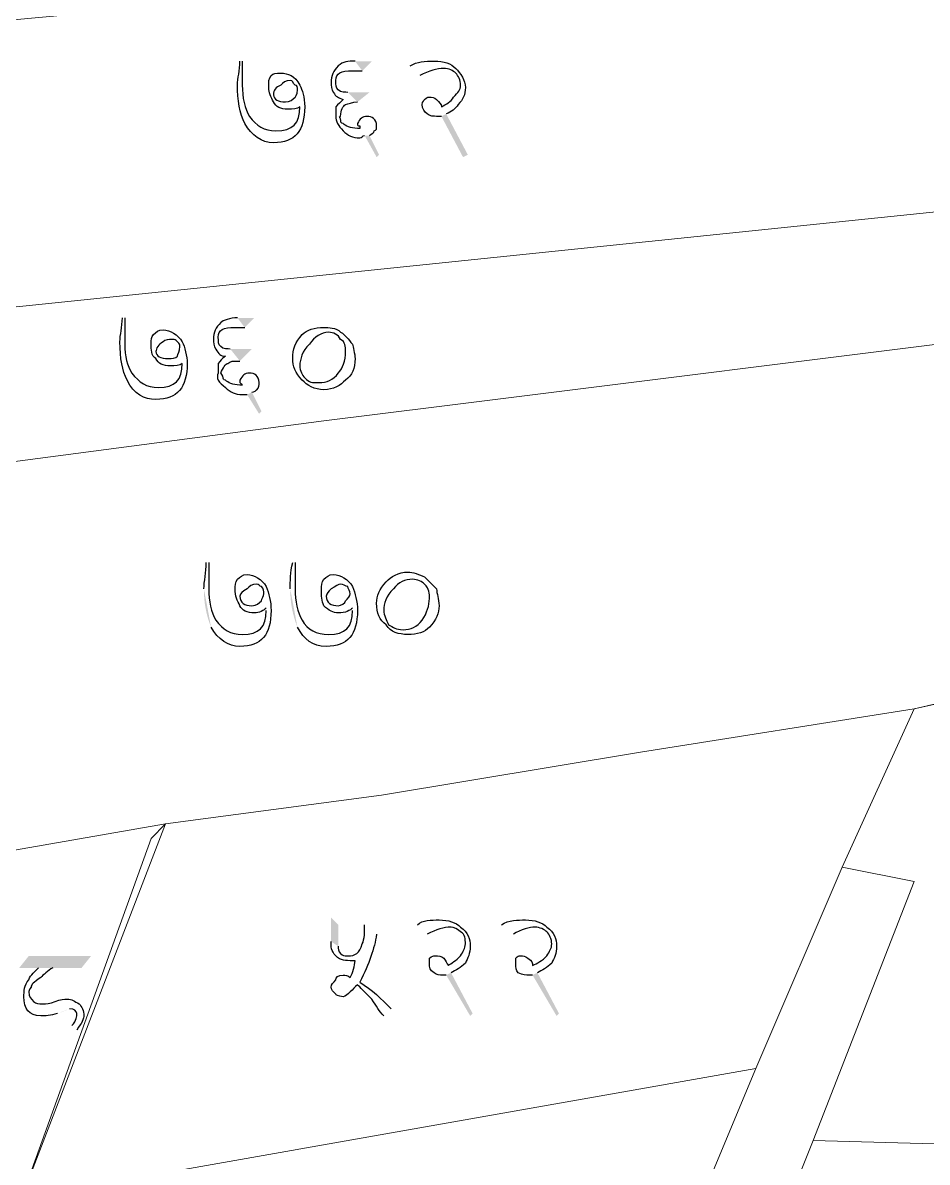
# Model space of a CAD drawing. Header units: metres. Extents: x 345912 to 349030, y 3061206 to 3061792.
# Drawn here: x 346091.69 to 346110.84, y 3061328.96 to 3061353.09 of the extents above; entities that cross this region are included whole.
import ezdxf

# ---------------------------------------------------------------- set-up
doc = ezdxf.new("R2010")
doc.units = ezdxf.units.M
doc.header["$MEASUREMENT"] = 0
doc.layers.add('PDF5_Geometry', color=7, linetype='Continuous')
doc.layers.add('PDF5_Solid Fills', color=7, linetype='Continuous')

msp = doc.modelspace()

# ---------------------------------------------------------------- hatches: boundary and pattern name
at = {"layer": 'PDF5_Solid Fills', "transparency": 33554559}
h = msp.add_hatch(color=256, dxfattribs=at)
h.paths.add_polyline_path([(346096.28935, 3061352.27444), (346096.34015, 3061352.27444)], flags=0)
h.paths.add_polyline_path([(346097.55935, 3061351.30924), (346097.55935, 3061351.30924)], flags=0)
h.paths.add_polyline_path([(346098.88015, 3061352.07124), (346099.08335, 3061352.27444), (346098.72775, 3061352.27444)], flags=0)
h.paths.add_polyline_path([(346098.93095, 3061350.69964), (346099.18495, 3061350.24244), (346099.23575, 3061350.29324), (346099.03255, 3061350.69964)], flags=0)
h.paths.add_polyline_path([(346098.77855, 3061351.41084), (346099.03255, 3061351.61404), (346098.57535, 3061351.61404)], flags=0)
h.paths.add_polyline_path([(346100.09935, 3061351.96964), (346099.89615, 3061352.17284)], flags=0)
h.paths.add_polyline_path([(346100.65815, 3061351.15684), (346101.11535, 3061350.29324), (346101.01375, 3061350.24244), (346100.55655, 3061351.10604)], flags=0)
h = msp.add_hatch(color=256, dxfattribs=at)
h.paths.add_polyline_path([(346093.80014, 3061346.83884), (346093.85094, 3061346.83884)], flags=0)
h.paths.add_polyline_path([(346095.07014, 3061345.87364), (346095.07014, 3061345.87364)], flags=0)
h.paths.add_polyline_path([(346096.39094, 3061346.63564), (346096.59414, 3061346.83884), (346096.23854, 3061346.83884)], flags=0)
h.paths.add_polyline_path([(346096.44174, 3061345.21324), (346096.69574, 3061344.80684), (346096.74654, 3061344.85764), (346096.54334, 3061345.26404)], flags=0)
h.paths.add_polyline_path([(346096.28934, 3061345.92444), (346096.54334, 3061346.17844), (346096.08614, 3061346.17844)], flags=0)
h = msp.add_hatch(color=256, dxfattribs=at)
h.paths.add_polyline_path([(346095.52733, 3061341.09844, 0.09913524), (346095.67973, 3061340.28564)], flags=0)
h.paths.add_polyline_path([(346095.57813, 3061341.65724), (346095.62893, 3061341.65724)], flags=0)
h.paths.add_polyline_path([(346096.84813, 3061340.64124), (346096.84813, 3061340.69204)], flags=0)
h.paths.add_polyline_path([(346097.35613, 3061341.09844, 0.09913524), (346097.50853, 3061340.28564)], flags=0)
h.paths.add_polyline_path([(346097.40693, 3061341.65724), (346097.45773, 3061341.65724)], flags=0)
h.paths.add_polyline_path([(346098.67693, 3061340.64124), (346098.67693, 3061340.69204)], flags=0)
h = msp.add_hatch(color=256, dxfattribs=at)
h.paths.add_polyline_path([(346098.93094, 3061333.98645), (346099.18494, 3061333.78325)], flags=0)
h.paths.add_polyline_path([(346099.48974, 3061332.20845), (346099.33734, 3061332.05605)], flags=0)
h.paths.add_polyline_path([(346098.21974, 3061333.63085), (346098.21974, 3061334.13885), (346098.37214, 3061333.98645), (346098.37214, 3061333.52925)], flags=0)
h.paths.add_polyline_path([(346100.25174, 3061333.78325), (346100.04854, 3061333.98645)], flags=0)
h.paths.add_polyline_path([(346100.75974, 3061332.97045), (346101.21694, 3061332.10685), (346101.16614, 3061332.05605), (346100.65814, 3061332.91965)], flags=0)
h.paths.add_polyline_path([(346102.08054, 3061333.78325), (346101.82654, 3061333.98645)], flags=0)
h.paths.add_polyline_path([(346102.58854, 3061332.97045), (346103.04574, 3061332.10685), (346102.99494, 3061332.05605), (346102.48694, 3061332.91965)], flags=0)
h = msp.add_hatch(color=256, dxfattribs=at)
h.paths.add_polyline_path([(346087.95814, 3061333.02123, 0.09913524), (346088.11054, 3061332.20843)], flags=0)
h.paths.add_polyline_path([(346088.00894, 3061333.52923), (346088.05974, 3061333.52923)], flags=0)
h.paths.add_polyline_path([(346089.27894, 3061332.56403), (346089.27894, 3061332.61483)], flags=0)
h.paths.add_polyline_path([(346090.59974, 3061333.32603), (346090.80294, 3061333.52923), (346090.44734, 3061333.52923)], flags=0)
h.paths.add_polyline_path([(346090.65054, 3061331.95443), (346090.90454, 3061331.49723), (346090.95534, 3061331.54803), (346090.75214, 3061331.95443)], flags=0)
h.paths.add_polyline_path([(346090.49814, 3061332.66563), (346090.70134, 3061332.86883), (346090.29494, 3061332.86883)], flags=0)
h.paths.add_polyline_path([(346092.02214, 3061333.07203), (346091.61574, 3061333.07203), (346091.81894, 3061333.32603), (346093.13974, 3061333.32603), (346092.93654, 3061333.07203), (346092.32694, 3061333.07203)], flags=0)
h.paths.add_polyline_path([(346092.83494, 3061331.75123), (346092.73334, 3061331.85283)], flags=0)
h.paths.add_polyline_path([(346092.42854, 3061332.10683, 0.0320526), (346092.68254, 3061332.20843)], flags=0)

# ---------------------------------------------------------------- linework, layer by layer
at = {"layer": 'PDF5_Geometry', "lineweight": 9}
for points in [[(346085.87534, 3061346.48324), (346085.57053, 3061349.83604), (346085.26574, 3061352.57925), (346111.78333, 3061355.01764), (346112.39294, 3061349.22645)], [(346085.87534, 3061346.48324), (346085.57053, 3061349.83604), (346085.26574, 3061352.57925), (346111.78333, 3061355.01764), (346112.39294, 3061349.22645)], [(346112.69773, 3061346.48324), (346100.50574, 3061344.95925), (346098.06734, 3061344.65444), (346086.48493, 3061343.13044), (346085.87534, 3061346.48324), (346112.39294, 3061349.22645)], [(346112.69773, 3061346.48324), (346100.50574, 3061344.95925), (346098.06734, 3061344.65444), (346086.48493, 3061343.13044), (346085.87534, 3061346.48324), (346112.39294, 3061349.22645)], [(346113.30734, 3061339.16803), (346110.56414, 3061338.55844), (346104.77294, 3061337.64403), (346099.28653, 3061336.72963), (346094.71455, 3061336.12004), (346087.70414, 3061334.90085), (346087.39933, 3061338.55844), (346075.51213, 3061337.33925), (346074.90254, 3061341.30164), (346075.51213, 3061341.30164), (346078.56014, 3061340.38724), (346080.99854, 3061339.77764), (346083.43694, 3061340.69205), (346086.48493, 3061343.13044), (346098.06734, 3061344.65444), (346100.50574, 3061344.95925), (346112.69773, 3061346.48324)], [(346113.30734, 3061339.16803), (346110.56414, 3061338.55844), (346104.77294, 3061337.64403), (346099.28653, 3061336.72963), (346094.71455, 3061336.12004), (346087.70414, 3061334.90085), (346087.39933, 3061338.55844), (346075.51213, 3061337.33925), (346074.90254, 3061341.30164), (346075.51213, 3061341.30164), (346078.56014, 3061340.38724), (346080.99854, 3061339.77764), (346083.43694, 3061340.69205), (346086.48493, 3061343.13044), (346098.06734, 3061344.65444), (346100.50574, 3061344.95925), (346112.69773, 3061346.48324)], [(346123.67053, 3061337.64403), (346119.70814, 3061329.10963), (346108.43053, 3061329.41444), (346110.56414, 3061334.90085), (346109.04014, 3061335.20564), (346110.56414, 3061338.55844), (346114.52653, 3061339.47284)], [(346123.67053, 3061337.64403), (346119.70814, 3061329.10963), (346108.43053, 3061329.41444), (346110.56414, 3061334.90085), (346109.04014, 3061335.20564), (346110.56414, 3061338.55844), (346114.52653, 3061339.47284)], [(346109.04014, 3061335.20564), (346107.21134, 3061330.93844), (346091.66653, 3061328.19523), (346094.71455, 3061336.12004), (346099.28653, 3061336.72963), (346104.77294, 3061337.64403), (346110.56414, 3061338.55844)], [(346109.04014, 3061335.20564), (346107.21134, 3061330.93844), (346091.66653, 3061328.19523), (346094.71455, 3061336.12004), (346099.28653, 3061336.72963), (346104.77294, 3061337.64403), (346110.56414, 3061338.55844)], [(346094.40974, 3061335.81523), (346091.66653, 3061328.19523), (346090.44734, 3061325.45205), (346076.42653, 3061327.89044), (346068.80653, 3061328.50004), (346076.42653, 3061329.10963), (346088.31373, 3061330.02403), (346087.70414, 3061334.90085), (346094.71455, 3061336.12004)], [(346094.40974, 3061335.81523), (346091.66653, 3061328.19523), (346090.44734, 3061325.45205), (346076.42653, 3061327.89044), (346068.80653, 3061328.50004), (346076.42653, 3061329.10963), (346088.31373, 3061330.02403), (346087.70414, 3061334.90085), (346094.71455, 3061336.12004)], [(346108.43053, 3061329.41444), (346105.38254, 3061321.79444), (346101.42014, 3061312.34564), (346100.81053, 3061312.04085), (346099.59134, 3061310.82164), (346097.45773, 3061307.46884), (346101.11534, 3061316.30803), (346107.21134, 3061330.93844), (346109.04014, 3061335.20564), (346110.56414, 3061334.90085)], [(346108.43053, 3061329.41444), (346105.38254, 3061321.79444), (346101.42014, 3061312.34564), (346100.81053, 3061312.04085), (346099.59134, 3061310.82164), (346097.45773, 3061307.46884), (346101.11534, 3061316.30803), (346107.21134, 3061330.93844), (346109.04014, 3061335.20564), (346110.56414, 3061334.90085)], [(346101.11534, 3061316.30803), (346087.39933, 3061314.78403), (346088.31373, 3061318.13683), (346089.53294, 3061321.48963), (346090.44734, 3061325.45205), (346091.66653, 3061328.19523), (346107.21134, 3061330.93844)], [(346101.11534, 3061316.30803), (346087.39933, 3061314.78403), (346088.31373, 3061318.13683), (346089.53294, 3061321.48963), (346090.44734, 3061325.45205), (346091.66653, 3061328.19523), (346107.21134, 3061330.93844)], [(346119.70814, 3061329.10963), (346119.40333, 3061328.19523), (346116.66014, 3061320.88004), (346105.38254, 3061321.79444), (346108.43053, 3061329.41444)], [(346119.70814, 3061329.10963), (346119.40333, 3061328.19523), (346116.66014, 3061320.88004), (346105.38254, 3061321.79444), (346108.43053, 3061329.41444)]]:
    msp.add_lwpolyline(points, close=True, dxfattribs=at)
at = {"layer": 'PDF5_Geometry', "lineweight": 25}
for points in [[(346096.23855, 3061351.76644), (346096.23855, 3061351.91884), (346096.28935, 3061352.07124), (346096.28935, 3061352.27444)], [(346096.34015, 3061352.27444), (346096.34015, 3061352.22364), (346096.34015, 3061352.12204), (346096.34015, 3061352.02044)], [(346098.37215, 3061352.17284), (346098.27055, 3061352.07124), (346098.21975, 3061351.96964), (346098.21975, 3061351.81724)], [(346098.72775, 3061352.27444), (346098.57535, 3061352.27444), (346098.47375, 3061352.27444), (346098.37215, 3061352.17284)], [(346099.89615, 3061352.17284), (346100.04855, 3061352.27444), (346100.20095, 3061352.27444), (346100.40415, 3061352.27444)], [(346100.40415, 3061352.27444), (346100.60735, 3061352.27444), (346100.75975, 3061352.22364), (346100.86135, 3061352.12204)], [(346096.34015, 3061352.02044), (346096.34015, 3061351.91884), (346096.34015, 3061351.81724), (346096.34015, 3061351.76644)], [(346096.89895, 3061351.71564), (346096.89895, 3061351.81724), (346096.89895, 3061351.91884), (346096.94975, 3061351.96964)], [(346096.94975, 3061351.96964), (346097.00055, 3061352.02044), (346097.05135, 3061352.02044), (346097.15295, 3061352.02044)], [(346097.15295, 3061352.02044), (346097.30535, 3061352.02044), (346097.45775, 3061351.96964), (346097.55935, 3061351.76644)], [(346098.32135, 3061351.86804), (346098.32135, 3061352.02044), (346098.42295, 3061352.07124), (346098.67695, 3061352.07124)], [(346098.67695, 3061352.07124), (346098.67695, 3061352.07124), (346098.72775, 3061352.07124), (346098.77855, 3061352.07124)], [(346098.77855, 3061352.07124), (346098.82935, 3061352.07124), (346098.88015, 3061352.07124), (346098.88015, 3061352.07124)], [(346100.60735, 3061352.12204), (346100.45495, 3061352.12204), (346100.30255, 3061352.07124), (346100.09935, 3061351.96964)], [(346100.86135, 3061352.02044), (346100.81055, 3061352.07124), (346100.70895, 3061352.12204), (346100.60735, 3061352.12204)], [(346100.86135, 3061352.12204), (346100.96295, 3061352.02044), (346101.06455, 3061351.86804), (346101.06455, 3061351.71564)], [(346100.96295, 3061351.76644), (346100.96295, 3061351.86804), (346100.91215, 3061351.96964), (346100.86135, 3061352.02044)], [(346096.39095, 3061350.95364), (346096.28935, 3061351.15684), (346096.23855, 3061351.46164), (346096.23855, 3061351.76644)], [(346096.34015, 3061351.76644), (346096.34015, 3061351.51244), (346096.39095, 3061351.25844), (346096.49255, 3061351.10604)], [(346097.00055, 3061351.41084), (346096.94975, 3061351.51244), (346096.89895, 3061351.61404), (346096.89895, 3061351.71564)], [(346097.15295, 3061351.76644), (346097.05135, 3061351.71564), (346097.00055, 3061351.66484), (346097.00055, 3061351.56324)], [(346097.35615, 3061351.86804), (346097.25455, 3061351.86804), (346097.20375, 3061351.81724), (346097.15295, 3061351.76644)], [(346097.45775, 3061351.76644), (346097.40695, 3061351.81724), (346097.40695, 3061351.86804), (346097.35615, 3061351.86804)], [(346097.50855, 3061351.66484), (346097.50855, 3061351.71564), (346097.50855, 3061351.76644), (346097.45775, 3061351.76644)], [(346097.45775, 3061351.51244), (346097.45775, 3061351.51244), (346097.50855, 3061351.56324), (346097.50855, 3061351.66484)], [(346097.55935, 3061351.76644), (346097.61015, 3061351.66484), (346097.66095, 3061351.51244), (346097.66095, 3061351.30924)], [(346098.21975, 3061351.81724), (346098.21975, 3061351.76644), (346098.21975, 3061351.66484), (346098.27055, 3061351.61404)], [(346098.37215, 3061351.66484), (346098.32135, 3061351.71564), (346098.32135, 3061351.76644), (346098.32135, 3061351.86804)], [(346098.57535, 3061351.61404), (346098.52455, 3061351.61404), (346098.42295, 3061351.61404), (346098.37215, 3061351.66484)], [(346100.81055, 3061351.51244), (346100.91215, 3061351.61404), (346100.96295, 3061351.66484), (346100.96295, 3061351.76644)], [(346101.06455, 3061351.71564), (346101.06455, 3061351.56324), (346101.01375, 3061351.46164), (346100.91215, 3061351.36004)], [(346097.00055, 3061351.56324), (346097.00055, 3061351.46164), (346097.10215, 3061351.41084), (346097.25455, 3061351.41084)], [(346097.30535, 3061351.25844), (346097.15295, 3061351.25844), (346097.05135, 3061351.30924), (346097.00055, 3061351.41084)], [(346097.25455, 3061351.41084), (346097.35615, 3061351.41084), (346097.40695, 3061351.46164), (346097.45775, 3061351.51244)], [(346098.27055, 3061351.61404), (346098.32135, 3061351.51244), (346098.37215, 3061351.51244), (346098.47375, 3061351.46164)], [(346098.47375, 3061351.46164), (346098.42295, 3061351.41084), (346098.37215, 3061351.36004), (346098.32135, 3061351.30924)], [(346098.52455, 3061351.36004), (346098.57535, 3061351.36004), (346098.67695, 3061351.41084), (346098.77855, 3061351.41084)], [(346100.15015, 3061351.36004), (346100.15015, 3061351.41084), (346100.20095, 3061351.46164), (346100.20095, 3061351.46164)], [(346100.20095, 3061351.46164), (346100.25175, 3061351.51244), (346100.25175, 3061351.51244), (346100.30255, 3061351.51244)], [(346100.30255, 3061351.51244), (346100.35335, 3061351.51244), (346100.40415, 3061351.51244), (346100.45495, 3061351.46164)], [(346100.45495, 3061351.46164), (346100.50575, 3061351.41084), (346100.55655, 3061351.36004), (346100.55655, 3061351.30924)], [(346100.55655, 3061351.30924), (346100.65815, 3061351.36004), (346100.75975, 3061351.41084), (346100.81055, 3061351.51244)], [(346097.66095, 3061351.30924), (346097.66095, 3061350.80124), (346097.45775, 3061350.54724), (346097.00055, 3061350.54724)], [(346097.05135, 3061350.80124), (346097.40695, 3061350.80124), (346097.55935, 3061350.95364), (346097.55935, 3061351.30924)], [(346097.55935, 3061351.30924), (346097.50855, 3061351.25844), (346097.40695, 3061351.25844), (346097.30535, 3061351.25844)], [(346098.32135, 3061351.30924), (346098.32135, 3061351.30924), (346098.32135, 3061351.20764), (346098.32135, 3061351.10604)], [(346098.42295, 3061351.10604), (346098.42295, 3061351.25844), (346098.47375, 3061351.30924), (346098.52455, 3061351.36004)], [(346100.25175, 3061351.15684), (346100.20095, 3061351.20764), (346100.15015, 3061351.25844), (346100.15015, 3061351.36004)], [(346100.91215, 3061351.36004), (346100.86135, 3061351.25844), (346100.75975, 3061351.20764), (346100.65815, 3061351.15684)], [(346097.00055, 3061350.54724), (346096.74655, 3061350.54724), (346096.54335, 3061350.69964), (346096.39095, 3061350.95364)], [(346096.49255, 3061351.10604), (346096.64495, 3061350.90284), (346096.79735, 3061350.80124), (346097.05135, 3061350.80124)], [(346098.32135, 3061351.10604), (346098.32135, 3061351.00444), (346098.37215, 3061350.90284), (346098.47375, 3061350.80124)], [(346098.42295, 3061351.05524), (346098.42295, 3061351.05524), (346098.37215, 3061351.10604), (346098.42295, 3061351.10604)], [(346098.47375, 3061350.95364), (346098.42295, 3061350.95364), (346098.42295, 3061351.00444), (346098.42295, 3061351.05524)], [(346098.77855, 3061350.85204), (346098.62615, 3061350.85204), (346098.52455, 3061350.90284), (346098.47375, 3061350.95364)], [(346098.98175, 3061351.10604), (346098.88015, 3061351.10604), (346098.82935, 3061351.05524), (346098.77855, 3061350.95364)], [(346098.77855, 3061350.95364), (346098.77855, 3061350.90284), (346098.77855, 3061350.90284), (346098.82935, 3061350.90284)], [(346099.18495, 3061350.90284), (346099.18495, 3061351.05524), (346099.08335, 3061351.10604), (346098.98175, 3061351.10604)], [(346100.45495, 3061351.10604), (346100.40415, 3061351.10604), (346100.30255, 3061351.10604), (346100.25175, 3061351.15684)], [(346100.55655, 3061351.10604), (346100.50575, 3061351.10604), (346100.50575, 3061351.10604), (346100.45495, 3061351.10604)], [(346098.47375, 3061350.80124), (346098.57535, 3061350.69964), (346098.67695, 3061350.64884), (346098.82935, 3061350.64884)], [(346098.82935, 3061350.85204), (346098.82935, 3061350.85204), (346098.77855, 3061350.85204), (346098.77855, 3061350.85204)], [(346098.82935, 3061350.90284), (346098.82935, 3061350.90284), (346098.82935, 3061350.85204), (346098.82935, 3061350.85204)], [(346098.82935, 3061350.64884), (346098.88015, 3061350.64884), (346098.88015, 3061350.69964), (346098.93095, 3061350.69964)], [(346099.03255, 3061350.69964), (346099.08335, 3061350.75044), (346099.13415, 3061350.75044), (346099.13415, 3061350.80124)], [(346099.13415, 3061350.80124), (346099.18495, 3061350.80124), (346099.18495, 3061350.85204), (346099.18495, 3061350.90284)], [(346093.74934, 3061346.33084), (346093.74934, 3061346.48324), (346093.80014, 3061346.63564), (346093.80014, 3061346.83884)], [(346093.85094, 3061346.83884), (346093.85094, 3061346.78804), (346093.85094, 3061346.68644), (346093.85094, 3061346.58484)], [(346096.23854, 3061346.83884), (346096.08614, 3061346.83884), (346095.93374, 3061346.78804), (346095.88294, 3061346.73724)], [(346093.85094, 3061346.58484), (346093.85094, 3061346.43244), (346093.85094, 3061346.33084), (346093.85094, 3061346.28004)], [(346094.46054, 3061346.48324), (346094.51134, 3061346.53404), (346094.56214, 3061346.58484), (346094.66374, 3061346.58484)], [(346094.66374, 3061346.58484), (346094.81614, 3061346.58484), (346094.96854, 3061346.48324), (346095.07014, 3061346.33084)], [(346095.88294, 3061346.73724), (346095.78134, 3061346.63564), (346095.73054, 3061346.53404), (346095.73054, 3061346.38164)], [(346095.83214, 3061346.43244), (346095.83214, 3061346.58484), (346095.93374, 3061346.63564), (346096.18774, 3061346.63564)], [(346096.18774, 3061346.63564), (346096.18774, 3061346.63564), (346096.23854, 3061346.63564), (346096.28934, 3061346.63564)], [(346096.28934, 3061346.63564), (346096.34014, 3061346.63564), (346096.39094, 3061346.63564), (346096.39094, 3061346.63564)], [(346097.61014, 3061346.48324), (346097.71174, 3061346.58484), (346097.86414, 3061346.63564), (346098.06734, 3061346.63564)], [(346098.06734, 3061346.63564), (346098.16894, 3061346.63564), (346098.32134, 3061346.63564), (346098.42294, 3061346.53404)], [(346094.40974, 3061346.28004), (346094.40974, 3061346.38164), (346094.40974, 3061346.43244), (346094.46054, 3061346.48324)], [(346094.86694, 3061346.38164), (346094.76534, 3061346.38164), (346094.71454, 3061346.38164), (346094.66374, 3061346.33084)], [(346094.96854, 3061346.33084), (346094.91774, 3061346.38164), (346094.91774, 3061346.38164), (346094.86694, 3061346.38164)], [(346095.73054, 3061346.38164), (346095.73054, 3061346.33084), (346095.73054, 3061346.22924), (346095.78134, 3061346.17844)], [(346095.88294, 3061346.22924), (346095.83214, 3061346.28004), (346095.83214, 3061346.33084), (346095.83214, 3061346.43244)], [(346097.40694, 3061345.97524), (346097.40694, 3061346.17844), (346097.45774, 3061346.33084), (346097.61014, 3061346.48324)], [(346098.16894, 3061346.53404), (346098.01654, 3061346.53404), (346097.86414, 3061346.43244), (346097.76254, 3061346.28004)], [(346098.42294, 3061346.38164), (346098.37214, 3061346.48324), (346098.27054, 3061346.53404), (346098.16894, 3061346.53404)], [(346098.42294, 3061346.53404), (346098.52454, 3061346.48324), (346098.57534, 3061346.38164), (346098.67694, 3061346.28004)], [(346098.52454, 3061346.12764), (346098.52454, 3061346.22924), (346098.52454, 3061346.33084), (346098.42294, 3061346.38164)], [(346093.90174, 3061345.51804), (346093.80014, 3061345.72124), (346093.74934, 3061345.97524), (346093.74934, 3061346.33084)], [(346093.85094, 3061346.28004), (346093.85094, 3061346.02604), (346093.90174, 3061345.82284), (346094.00334, 3061345.67044)], [(346094.51134, 3061345.97524), (346094.40974, 3061346.02604), (346094.40974, 3061346.17844), (346094.40974, 3061346.28004)], [(346094.66374, 3061346.33084), (346094.56214, 3061346.28004), (346094.51134, 3061346.17844), (346094.51134, 3061346.12764)], [(346094.51134, 3061346.12764), (346094.51134, 3061346.02604), (346094.61294, 3061345.97524), (346094.76534, 3061345.97524)], [(346095.01934, 3061346.22924), (346095.01934, 3061346.28004), (346095.01934, 3061346.28004), (346094.96854, 3061346.33084)], [(346094.96854, 3061346.02604), (346094.96854, 3061346.07684), (346095.01934, 3061346.12764), (346095.01934, 3061346.22924)], [(346095.07014, 3061346.33084), (346095.12094, 3061346.22924), (346095.17174, 3061346.02604), (346095.17174, 3061345.87364)], [(346095.78134, 3061346.17844), (346095.83214, 3061346.07684), (346095.88294, 3061346.02604), (346095.98454, 3061346.02604)], [(346096.08614, 3061346.17844), (346096.03534, 3061346.17844), (346095.93374, 3061346.17844), (346095.88294, 3061346.22924)], [(346097.76254, 3061346.28004), (346097.61014, 3061346.12764), (346097.55934, 3061345.97524), (346097.55934, 3061345.82284)], [(346098.37214, 3061345.67044), (346098.47374, 3061345.77204), (346098.52454, 3061345.92444), (346098.52454, 3061346.12764)], [(346098.67694, 3061346.28004), (346098.67694, 3061346.22924), (346098.72774, 3061346.07684), (346098.72774, 3061345.97524)], [(346094.81614, 3061345.82284), (346094.66374, 3061345.82284), (346094.56214, 3061345.87364), (346094.51134, 3061345.97524)], [(346095.17174, 3061345.87364), (346095.17174, 3061345.36564), (346094.96854, 3061345.11164), (346094.51134, 3061345.11164)], [(346094.56214, 3061345.36564), (346094.91774, 3061345.36564), (346095.07014, 3061345.51804), (346095.07014, 3061345.87364)], [(346094.76534, 3061345.97524), (346094.86694, 3061345.97524), (346094.91774, 3061345.97524), (346094.96854, 3061346.02604)], [(346095.07014, 3061345.87364), (346095.01934, 3061345.82284), (346094.91774, 3061345.82284), (346094.81614, 3061345.82284)], [(346095.98454, 3061346.02604), (346095.88294, 3061345.97524), (346095.88294, 3061345.92444), (346095.83214, 3061345.87364)], [(346095.83214, 3061345.87364), (346095.83214, 3061345.82284), (346095.83214, 3061345.77204), (346095.83214, 3061345.67044)], [(346095.88294, 3061345.67044), (346095.93374, 3061345.77204), (346095.98454, 3061345.87364), (346096.03534, 3061345.87364)], [(346096.03534, 3061345.87364), (346096.08614, 3061345.92444), (346096.13694, 3061345.92444), (346096.28934, 3061345.92444)], [(346097.61014, 3061345.51804), (346097.45774, 3061345.67044), (346097.40694, 3061345.82284), (346097.40694, 3061345.97524)], [(346098.72774, 3061345.97524), (346098.72774, 3061345.77204), (346098.67694, 3061345.61964), (346098.52454, 3061345.51804)], [(346094.00334, 3061345.67044), (346094.15574, 3061345.46724), (346094.30814, 3061345.36564), (346094.56214, 3061345.36564)], [(346095.83214, 3061345.67044), (346095.78134, 3061345.56884), (346095.83214, 3061345.46724), (346095.98454, 3061345.36564)], [(346095.93374, 3061345.56884), (346095.93374, 3061345.61964), (346095.88294, 3061345.67044), (346095.88294, 3061345.67044)], [(346096.49254, 3061345.67044), (346096.39094, 3061345.67044), (346096.34014, 3061345.61964), (346096.28934, 3061345.51804)], [(346096.69574, 3061345.46724), (346096.69574, 3061345.61964), (346096.59414, 3061345.67044), (346096.49254, 3061345.67044)], [(346097.55934, 3061345.82284), (346097.55934, 3061345.72124), (346097.61014, 3061345.61964), (346097.66094, 3061345.56884)], [(346097.96574, 3061345.46724), (346098.11814, 3061345.46724), (346098.27054, 3061345.51804), (346098.37214, 3061345.67044)], [(346094.51134, 3061345.11164), (346094.25734, 3061345.11164), (346094.05414, 3061345.21324), (346093.90174, 3061345.51804)], [(346095.98454, 3061345.51804), (346095.93374, 3061345.51804), (346095.93374, 3061345.56884), (346095.93374, 3061345.56884)], [(346096.28934, 3061345.41644), (346096.13694, 3061345.41644), (346096.03534, 3061345.46724), (346095.98454, 3061345.51804)], [(346096.28934, 3061345.51804), (346096.28934, 3061345.46724), (346096.28934, 3061345.46724), (346096.28934, 3061345.46724)], [(346096.28934, 3061345.46724), (346096.34014, 3061345.41644), (346096.34014, 3061345.41644), (346096.34014, 3061345.41644)], [(346096.34014, 3061345.41644), (346096.34014, 3061345.41644), (346096.28934, 3061345.41644), (346096.28934, 3061345.41644)], [(346096.64494, 3061345.31484), (346096.69574, 3061345.36564), (346096.69574, 3061345.41644), (346096.69574, 3061345.46724)], [(346098.06734, 3061345.31484), (346097.86414, 3061345.31484), (346097.71174, 3061345.41644), (346097.61014, 3061345.51804)], [(346097.66094, 3061345.56884), (346097.76254, 3061345.46724), (346097.81334, 3061345.46724), (346097.96574, 3061345.46724)], [(346098.52454, 3061345.51804), (346098.42294, 3061345.41644), (346098.27054, 3061345.31484), (346098.06734, 3061345.31484)], [(346095.98454, 3061345.36564), (346096.08614, 3061345.26404), (346096.18774, 3061345.21324), (346096.34014, 3061345.21324)], [(346096.34014, 3061345.21324), (346096.39094, 3061345.21324), (346096.39094, 3061345.21324), (346096.44174, 3061345.21324)], [(346096.54334, 3061345.26404), (346096.59414, 3061345.26404), (346096.64494, 3061345.31484), (346096.64494, 3061345.31484)], [(346095.52733, 3061341.09844), (346095.52733, 3061341.25084), (346095.57813, 3061341.45404), (346095.57813, 3061341.65724)], [(346095.62893, 3061341.65724), (346095.62893, 3061341.55564), (346095.62893, 3061341.50484), (346095.62893, 3061341.35244)], [(346097.35613, 3061341.09844), (346097.35613, 3061341.25084), (346097.35613, 3061341.45404), (346097.40693, 3061341.65724)], [(346097.45773, 3061341.65724), (346097.45773, 3061341.55564), (346097.45773, 3061341.50484), (346097.45773, 3061341.35244)], [(346095.62893, 3061341.35244), (346095.62893, 3061341.25084), (346095.62893, 3061341.14924), (346095.62893, 3061341.09844)], [(346096.18773, 3061341.09844), (346096.18773, 3061341.14924), (346096.18773, 3061341.25084), (346096.23853, 3061341.30164)], [(346096.23853, 3061341.30164), (346096.28933, 3061341.35244), (346096.34013, 3061341.40324), (346096.44173, 3061341.40324)], [(346096.44173, 3061341.40324), (346096.59413, 3061341.40324), (346096.74653, 3061341.30164), (346096.84813, 3061341.14924)], [(346097.45773, 3061341.35244), (346097.45773, 3061341.25084), (346097.45773, 3061341.14924), (346097.45773, 3061341.09844)], [(346098.01653, 3061341.09844), (346098.01653, 3061341.14924), (346098.01653, 3061341.25084), (346098.06733, 3061341.30164)], [(346098.06733, 3061341.30164), (346098.11813, 3061341.35244), (346098.16893, 3061341.40324), (346098.27053, 3061341.40324)], [(346098.27053, 3061341.40324), (346098.42293, 3061341.40324), (346098.57533, 3061341.30164), (346098.67693, 3061341.14924)], [(346099.38813, 3061341.25084), (346099.48973, 3061341.35244), (346099.64213, 3061341.45404), (346099.84533, 3061341.45404)], [(346099.94693, 3061341.30164), (346099.79453, 3061341.30164), (346099.64213, 3061341.25084), (346099.54053, 3061341.09844)], [(346099.84533, 3061341.45404), (346099.94693, 3061341.45404), (346100.09933, 3061341.40324), (346100.20093, 3061341.35244)], [(346100.20093, 3061341.20004), (346100.15013, 3061341.25084), (346100.04853, 3061341.30164), (346099.94693, 3061341.30164)], [(346100.20093, 3061341.35244), (346100.30253, 3061341.25084), (346100.35333, 3061341.20004), (346100.45493, 3061341.09844)], [(346095.62893, 3061341.09844), (346095.62893, 3061340.84444), (346095.67973, 3061340.59044), (346095.78133, 3061340.43804)], [(346096.28933, 3061340.74284), (346096.23853, 3061340.84444), (346096.18773, 3061340.94604), (346096.18773, 3061341.09844)], [(346096.44173, 3061341.09844), (346096.34013, 3061341.04764), (346096.28933, 3061340.99684), (346096.28933, 3061340.94604)], [(346096.64493, 3061341.20004), (346096.54333, 3061341.20004), (346096.49253, 3061341.14924), (346096.44173, 3061341.09844)], [(346096.74653, 3061341.14924), (346096.69573, 3061341.14924), (346096.69573, 3061341.20004), (346096.64493, 3061341.20004)], [(346096.79733, 3061340.99684), (346096.79733, 3061341.04764), (346096.79733, 3061341.09844), (346096.74653, 3061341.14924)], [(346096.84813, 3061341.14924), (346096.89893, 3061340.99684), (346096.94973, 3061340.84444), (346096.94973, 3061340.64124)], [(346097.45773, 3061341.09844), (346097.45773, 3061340.84444), (346097.50853, 3061340.59044), (346097.61013, 3061340.43804)], [(346098.06733, 3061340.74284), (346098.01653, 3061340.84444), (346098.01653, 3061340.94604), (346098.01653, 3061341.09844)], [(346098.21973, 3061341.09844), (346098.16893, 3061341.04764), (346098.11813, 3061340.99684), (346098.11813, 3061340.94604)], [(346098.42293, 3061341.20004), (346098.37213, 3061341.20004), (346098.32133, 3061341.14924), (346098.21973, 3061341.09844)], [(346098.57533, 3061341.14924), (346098.52453, 3061341.14924), (346098.47373, 3061341.20004), (346098.42293, 3061341.20004)], [(346098.62613, 3061340.99684), (346098.62613, 3061341.04764), (346098.57533, 3061341.09844), (346098.57533, 3061341.14924)], [(346098.67693, 3061341.14924), (346098.72773, 3061340.99684), (346098.77853, 3061340.84444), (346098.77853, 3061340.64124)], [(346099.18493, 3061340.79364), (346099.18493, 3061340.94604), (346099.23573, 3061341.09844), (346099.38813, 3061341.25084)], [(346099.54053, 3061341.09844), (346099.38813, 3061340.94604), (346099.33733, 3061340.79364), (346099.33733, 3061340.64124)], [(346100.30253, 3061340.89524), (346100.30253, 3061340.99684), (346100.30253, 3061341.09844), (346100.20093, 3061341.20004)], [(346100.45493, 3061341.09844), (346100.45493, 3061340.99684), (346100.50573, 3061340.89524), (346100.50573, 3061340.74284)], [(346096.28933, 3061340.94604), (346096.28933, 3061340.79364), (346096.39093, 3061340.74284), (346096.54333, 3061340.74284)], [(346096.54333, 3061340.74284), (346096.64493, 3061340.74284), (346096.69573, 3061340.79364), (346096.74653, 3061340.84444)], [(346096.74653, 3061340.84444), (346096.74653, 3061340.89524), (346096.79733, 3061340.94604), (346096.79733, 3061340.99684)], [(346098.11813, 3061340.94604), (346098.11813, 3061340.79364), (346098.21973, 3061340.74284), (346098.37213, 3061340.74284)], [(346098.37213, 3061340.74284), (346098.42293, 3061340.74284), (346098.52453, 3061340.79364), (346098.52453, 3061340.84444)], [(346098.52453, 3061340.84444), (346098.57533, 3061340.89524), (346098.62613, 3061340.94604), (346098.62613, 3061340.99684)], [(346099.38813, 3061340.33644), (346099.23573, 3061340.43804), (346099.18493, 3061340.59044), (346099.18493, 3061340.79364)], [(346100.15013, 3061340.43804), (346100.25173, 3061340.59044), (346100.30253, 3061340.74284), (346100.30253, 3061340.89524)], [(346096.59413, 3061340.59044), (346096.44173, 3061340.59044), (346096.34013, 3061340.64124), (346096.28933, 3061340.74284)], [(346096.94973, 3061340.64124), (346096.94973, 3061340.13324), (346096.74653, 3061339.87924), (346096.28933, 3061339.87924)], [(346096.34013, 3061340.13324), (346096.69573, 3061340.13324), (346096.84813, 3061340.28564), (346096.84813, 3061340.64124)], [(346096.84813, 3061340.69204), (346096.79733, 3061340.64124), (346096.69573, 3061340.59044), (346096.59413, 3061340.59044)], [(346098.37213, 3061340.59044), (346098.27053, 3061340.59044), (346098.16893, 3061340.64124), (346098.06733, 3061340.74284)], [(346098.77853, 3061340.64124), (346098.77853, 3061340.13324), (346098.57533, 3061339.87924), (346098.11813, 3061339.87924)], [(346098.16893, 3061340.13324), (346098.52453, 3061340.13324), (346098.67693, 3061340.28564), (346098.67693, 3061340.64124)], [(346098.67693, 3061340.69204), (346098.62613, 3061340.64124), (346098.52453, 3061340.59044), (346098.37213, 3061340.59044)], [(346099.33733, 3061340.64124), (346099.33733, 3061340.53964), (346099.38813, 3061340.43804), (346099.43893, 3061340.33644)], [(346100.50573, 3061340.74284), (346100.50573, 3061340.59044), (346100.45493, 3061340.43804), (346100.30253, 3061340.28564)], [(346095.78133, 3061340.43804), (346095.93373, 3061340.23484), (346096.08613, 3061340.13324), (346096.34013, 3061340.13324)], [(346097.61013, 3061340.43804), (346097.71173, 3061340.23484), (346097.91493, 3061340.13324), (346098.16893, 3061340.13324)], [(346099.84533, 3061340.13324), (346099.64213, 3061340.13324), (346099.48973, 3061340.18404), (346099.38813, 3061340.33644)], [(346099.43893, 3061340.33644), (346099.54053, 3061340.28564), (346099.59133, 3061340.23484), (346099.74373, 3061340.23484)], [(346099.74373, 3061340.23484), (346099.89613, 3061340.23484), (346100.04853, 3061340.28564), (346100.15013, 3061340.43804)], [(346096.28933, 3061339.87924), (346096.03533, 3061339.87924), (346095.83213, 3061340.03164), (346095.67973, 3061340.28564)], [(346098.11813, 3061339.87924), (346097.81333, 3061339.87924), (346097.66093, 3061340.03164), (346097.50853, 3061340.28564)], [(346100.30253, 3061340.28564), (346100.20093, 3061340.18404), (346100.04853, 3061340.13324), (346099.84533, 3061340.13324)], [(346100.04854, 3061333.98645), (346100.15014, 3061334.08805), (346100.35334, 3061334.08805), (346100.50574, 3061334.08805)], [(346100.50574, 3061334.08805), (346100.70894, 3061334.08805), (346100.86134, 3061334.03725), (346100.96294, 3061333.93565)], [(346101.82654, 3061333.98645), (346101.97894, 3061334.08805), (346102.18214, 3061334.08805), (346102.33454, 3061334.08805)], [(346102.33454, 3061334.08805), (346102.53774, 3061334.08805), (346102.69014, 3061334.03725), (346102.79174, 3061333.93565)], [(346098.88014, 3061333.58005), (346098.93094, 3061333.68165), (346098.93094, 3061333.83405), (346098.93094, 3061333.98645)], [(346100.75974, 3061333.93565), (346100.60734, 3061333.93565), (346100.45494, 3061333.88485), (346100.25174, 3061333.78325)], [(346100.96294, 3061333.83405), (346100.91214, 3061333.88485), (346100.81054, 3061333.93565), (346100.75974, 3061333.93565)], [(346100.96294, 3061333.93565), (346101.11534, 3061333.83405), (346101.16614, 3061333.68165), (346101.16614, 3061333.52925)], [(346101.06454, 3061333.58005), (346101.06454, 3061333.68165), (346101.06454, 3061333.78325), (346100.96294, 3061333.83405)], [(346102.53774, 3061333.93565), (346102.43614, 3061333.93565), (346102.23294, 3061333.88485), (346102.08054, 3061333.78325)], [(346102.79174, 3061333.83405), (346102.74094, 3061333.88485), (346102.63934, 3061333.93565), (346102.53774, 3061333.93565)], [(346102.79174, 3061333.93565), (346102.94414, 3061333.83405), (346102.99494, 3061333.68165), (346102.99494, 3061333.52925)], [(346102.89334, 3061333.58005), (346102.89334, 3061333.68165), (346102.84254, 3061333.78325), (346102.79174, 3061333.83405)], [(346098.32134, 3061333.32605), (346098.21974, 3061333.42765), (346098.21974, 3061333.52925), (346098.21974, 3061333.63085)], [(346098.57534, 3061333.32605), (346098.72774, 3061333.32605), (346098.82934, 3061333.37685), (346098.88014, 3061333.58005)], [(346099.18494, 3061333.78325), (346099.13414, 3061333.47845), (346099.03254, 3061333.17365), (346098.82934, 3061332.76725)], [(346100.96294, 3061333.32605), (346101.01374, 3061333.42765), (346101.06454, 3061333.47845), (346101.06454, 3061333.58005)], [(346102.79174, 3061333.32605), (346102.84254, 3061333.42765), (346102.89334, 3061333.47845), (346102.89334, 3061333.58005)], [(346098.67694, 3061333.22445), (346098.52454, 3061333.22445), (346098.42294, 3061333.22445), (346098.32134, 3061333.32605)], [(346098.37214, 3061333.52925), (346098.37214, 3061333.47845), (346098.37214, 3061333.42765), (346098.42294, 3061333.37685)], [(346098.42294, 3061333.37685), (346098.47374, 3061333.32605), (346098.47374, 3061333.32605), (346098.57534, 3061333.32605)], [(346100.30254, 3061333.27525), (346100.35334, 3061333.32605), (346100.40414, 3061333.32605), (346100.40414, 3061333.32605)], [(346100.40414, 3061333.32605), (346100.50574, 3061333.32605), (346100.55654, 3061333.32605), (346100.60734, 3061333.27525)], [(346100.70894, 3061333.12285), (346100.75974, 3061333.17365), (346100.86134, 3061333.22445), (346100.96294, 3061333.32605)], [(346101.16614, 3061333.52925), (346101.16614, 3061333.37685), (346101.11534, 3061333.27525), (346101.06454, 3061333.17365)], [(346102.13134, 3061333.27525), (346102.18214, 3061333.32605), (346102.18214, 3061333.32605), (346102.23294, 3061333.32605)], [(346102.23294, 3061333.32605), (346102.28374, 3061333.32605), (346102.33454, 3061333.32605), (346102.38534, 3061333.27525)], [(346102.48694, 3061333.12285), (346102.58854, 3061333.17365), (346102.69014, 3061333.22445), (346102.79174, 3061333.32605)], [(346102.99494, 3061333.52925), (346102.99494, 3061333.37685), (346102.94414, 3061333.27525), (346102.89334, 3061333.17365)], [(346091.81894, 3061332.81803), (346091.81894, 3061332.86883), (346091.92054, 3061332.97043), (346092.02214, 3061333.07203)], [(346092.32694, 3061333.07203), (346092.22534, 3061333.02123), (346092.12374, 3061332.91963), (346092.07294, 3061332.86883)], [(346098.62614, 3061332.86885), (346098.67694, 3061332.97045), (346098.72774, 3061333.12285), (346098.72774, 3061333.22445)], [(346098.72774, 3061333.22445), (346098.72774, 3061333.22445), (346098.67694, 3061333.22445), (346098.67694, 3061333.22445)], [(346100.30254, 3061333.17365), (346100.30254, 3061333.22445), (346100.30254, 3061333.27525), (346100.30254, 3061333.27525)], [(346100.40414, 3061332.97045), (346100.30254, 3061333.02125), (346100.30254, 3061333.07205), (346100.30254, 3061333.17365)], [(346100.60734, 3061333.27525), (346100.65814, 3061333.22445), (346100.65814, 3061333.17365), (346100.70894, 3061333.12285)], [(346101.06454, 3061333.17365), (346100.96294, 3061333.07205), (346100.86134, 3061333.02125), (346100.75974, 3061332.97045)], [(346102.13134, 3061333.17365), (346102.13134, 3061333.22445), (346102.13134, 3061333.27525), (346102.13134, 3061333.27525)], [(346102.18214, 3061332.97045), (346102.13134, 3061333.02125), (346102.13134, 3061333.07205), (346102.13134, 3061333.17365)], [(346102.38534, 3061333.27525), (346102.48694, 3061333.22445), (346102.48694, 3061333.17365), (346102.48694, 3061333.12285)], [(346102.89334, 3061333.17365), (346102.79174, 3061333.07205), (346102.69014, 3061333.02125), (346102.58854, 3061332.97045)], [(346092.07294, 3061332.86883), (346091.92054, 3061332.76723), (346091.86974, 3061332.71643), (346091.86974, 3061332.66563)], [(346098.32134, 3061332.81805), (346098.32134, 3061332.86885), (346098.37214, 3061332.91965), (346098.47374, 3061332.91965)], [(346098.47374, 3061332.91965), (346098.52454, 3061332.91965), (346098.57534, 3061332.91965), (346098.62614, 3061332.86885)], [(346100.60734, 3061332.91965), (346100.50574, 3061332.91965), (346100.45494, 3061332.91965), (346100.40414, 3061332.97045)], [(346100.65814, 3061332.91965), (346100.65814, 3061332.91965), (346100.60734, 3061332.91965), (346100.60734, 3061332.91965)], [(346102.43614, 3061332.91965), (346102.33454, 3061332.91965), (346102.28374, 3061332.91965), (346102.18214, 3061332.97045)], [(346102.48694, 3061332.91965), (346102.43614, 3061332.91965), (346102.43614, 3061332.91965), (346102.43614, 3061332.91965)], [(346091.71734, 3061332.46243), (346091.71734, 3061332.56403), (346091.71734, 3061332.71643), (346091.81894, 3061332.81803)], [(346091.86974, 3061332.66563), (346091.81894, 3061332.61483), (346091.81894, 3061332.56403), (346091.81894, 3061332.56403)], [(346098.21974, 3061332.66565), (346098.21974, 3061332.71645), (346098.27054, 3061332.76725), (346098.32134, 3061332.81805)], [(346098.32134, 3061332.51325), (346098.27054, 3061332.56405), (346098.21974, 3061332.61485), (346098.21974, 3061332.66565)], [(346098.77854, 3061332.71645), (346098.72774, 3061332.66565), (346098.67694, 3061332.61485), (346098.62614, 3061332.56405)], [(346099.08334, 3061332.41165), (346098.93094, 3061332.56405), (346098.82934, 3061332.66565), (346098.77854, 3061332.71645)], [(346098.82934, 3061332.76725), (346099.08334, 3061332.61485), (346099.28654, 3061332.41165), (346099.48974, 3061332.20845)], [(346092.07294, 3061332.05603), (346091.81894, 3061332.05603), (346091.71734, 3061332.20843), (346091.71734, 3061332.46243)], [(346091.81894, 3061332.56403), (346091.81894, 3061332.46243), (346091.86974, 3061332.41163), (346091.92054, 3061332.36083)], [(346091.92054, 3061332.36083), (346091.97134, 3061332.31003), (346092.02214, 3061332.31003), (346092.12374, 3061332.31003)], [(346092.12374, 3061332.31003), (346092.17454, 3061332.31003), (346092.27614, 3061332.31003), (346092.37774, 3061332.36083)], [(346092.37774, 3061332.36083), (346092.47934, 3061332.41163), (346092.58094, 3061332.41163), (346092.63174, 3061332.41163)], [(346092.63174, 3061332.41163), (346092.73334, 3061332.41163), (346092.78414, 3061332.36083), (346092.88574, 3061332.31003)], [(346098.47374, 3061332.46245), (346098.37214, 3061332.46245), (346098.32134, 3061332.51325), (346098.32134, 3061332.51325)], [(346098.62614, 3061332.56405), (346098.57534, 3061332.51325), (346098.52454, 3061332.46245), (346098.47374, 3061332.46245)], [(346099.33734, 3061332.05605), (346099.23574, 3061332.15765), (346099.18494, 3061332.25925), (346099.08334, 3061332.41165)], [(346092.42854, 3061332.10683), (346092.27614, 3061332.05603), (346092.17454, 3061332.05603), (346092.07294, 3061332.05603)], [(346092.83494, 3061332.10683), (346092.83494, 3061332.15763), (346092.78414, 3061332.20843), (346092.68254, 3061332.20843)], [(346092.73334, 3061331.85283), (346092.83494, 3061331.95443), (346092.83494, 3061332.05603), (346092.83494, 3061332.10683)], [(346092.88574, 3061332.31003), (346092.93654, 3061332.25923), (346092.98734, 3061332.15763), (346092.98734, 3061332.05603)], [(346092.93654, 3061331.90363), (346092.93654, 3061331.90363), (346092.88574, 3061331.85283), (346092.83494, 3061331.75123)], [(346092.98734, 3061332.05603), (346092.98734, 3061332.05603), (346092.98734, 3061332.00523), (346092.93654, 3061331.90363)]]:
    msp.add_open_spline(points, degree=3, dxfattribs=at)

doc.saveas('drawing.dxf')
